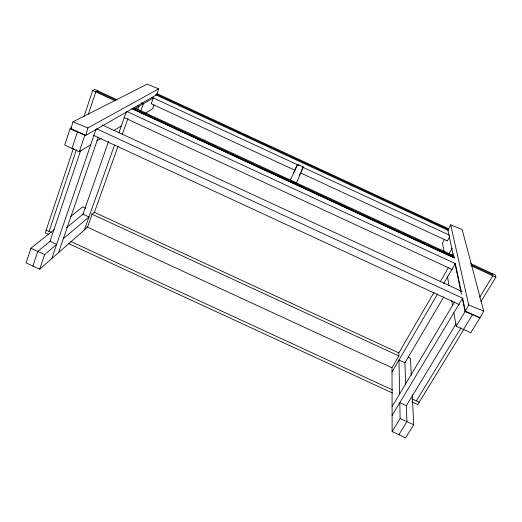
<?xml version="1.0" encoding="UTF-8"?>
<svg xmlns="http://www.w3.org/2000/svg" width="522" height="522" viewBox="0 0 522 522"><rect width="100%" height="100%" fill="white"/><g stroke="black" fill="none" stroke-linecap="round" stroke-linejoin="round"><path stroke-width="0.78" d="M72.936 121.815L70.901 129.273L85.817 135.368L156.861 94.665L158.688 88.844L147.197 84.159L72.936 121.815L87.911 127.929L158.688 88.844M85.817 135.368L87.911 127.929M54.255 229.589L30.902 248.244L26.1 262.912L39.711 269.182L87.507 227.174L92.12 214.248L94.41 212.304L398.743 352.846M71.658 127.459L70.216 128.21L64.708 145.031L79.272 151.765L90.737 144.738M32.906 266.05L37.767 251.408L50.308 241.086M71.99 148.398L77.569 131.609M73.426 148.32L45.29 232.819L48.99 234.528M83.97 116.674L92.707 90.43L94.854 89.49L117.176 99.832M49.061 231.468L76.447 149.716M88.329 114.24L95.82 91.872L97.947 90.926M39.711 269.182L44.638 254.573L56.657 244.368L50.034 241.314M79.272 151.765L84.916 135.015L70.216 128.21M49.923 241.64L80.597 150.741M51.802 258.56L96.009 129.312M58.484 252.694L98.338 137.09M82.724 214.953L108.537 141.482M84.355 229.967L114.501 145.129M118.846 132.901L126.252 112.054M94.221 212.865L118.089 146.101M122.207 134.591L127.968 118.474M137.436 110.181L138.819 106.351L137.462 105.725M140.659 111.297L143.426 103.689L141.436 102.769M151.236 103.702L153.351 97.947L135.407 108.322M153.977 104.994L152.594 108.746L145.149 113.372M296.405 183.189L303.275 167.04L297.56 164.391L293.305 173.558M297.56 164.391L290.245 180.338L291.615 180.971M299.217 175.418L300.222 173.258M301.018 171.875L303.275 167.04M462.27 298.219L465.109 311.66L480.044 317.767L483.718 311.099L462.159 229.53L450.656 224.845L447.935 230.228L453.605 257.111M465.109 311.66L468.717 304.972L450.656 224.845M444.444 239.598L442.473 243.056L444.072 251.845M447.38 240.936L449.657 236.955M448.848 254.077L452.111 248.42M452.059 255.8L453.246 253.757M434.036 292.379L398.834 352.892L398.893 355.926L392.002 367.742L392.139 431.616L405.633 437.841L413.731 424.764L412.269 394.776M440.176 281.828L448.365 267.753M392.015 371.951L437.599 293.964M443.759 283.426L455.334 263.623L461.141 291.022M404.935 362.751L443.785 296.829M392.094 406.527L454.61 301.951M392.1 415.466L462.623 298.186L465.363 311.138L456.215 326.185L463.438 329.519L472.697 314.427M406.246 405.907L456.143 323.673M392.139 431.616L400.12 418.487L399.806 402.651L406.377 405.685M416.308 400.909L460.933 327.907M479.64 297.318L492.814 275.773L492.083 273.508M398.886 434.728L406.925 421.626L406.364 405.326M463.927 329.291L417.711 404.635L411.786 401.901M480.977 301.507L495.9 277.202L495.15 274.931L470.642 263.577M63.286 238.763L88.975 216.95L82.998 214.19M66.601 227.67L83.52 213.733M70.666 216.473L82.659 206.895L85.601 208.252M97.04 140.868L101.196 138.317M113.679 130.663L121.306 125.985M468.717 304.972L483.718 311.099M68.245 243.409L392.537 393.02M30.902 248.244L44.638 254.573M400.12 418.487L413.731 424.764M151.439 103.8L294.852 170.257M300.77 172.997L447.145 240.825M134.187 107.708L453.631 255.695M292.979 181.604L295.72 182.876M96.89 91.396L116.112 100.302M133.117 108.178L454.74 257.17M471.007 264.7L492.448 274.637M92.707 90.43L115.042 100.772M132.046 108.648L454.368 257.959L131.981 108.648M471.373 265.842L495.9 277.202M126.82 111.467L455.719 263.806M123.858 117.457L452.32 269.561M102.214 124.934L462.068 291.511M96.557 128.771L462.988 298.356M93.484 135.335L459.216 304.567M465.363 311.138L479.979 317.8L470.7 332.782L463.484 329.447M408.302 357.289L410.488 358.301L411.316 375.318M91.37 213.909L398.86 355.906M404.902 362.803L398.965 360.063L399.63 393.914M86.802 226.855L391.931 367.71M46.184 230.137L51.365 232.525M70.535 241.373L392.616 389.973M411.78 398.815L419.186 402.234M156.854 93.516L448.985 228.936M156.685 94.332L448.515 229.602M155.51 94.684L448.339 230.411M151.922 97.288L299.276 165.578M302.238 166.955L449.455 235.181M454.936 263.434L461.441 294.264M447.511 277.012L449.057 285.671M451.719 300.639L452.567 305.363M453.833 312.802L456.215 326.185M404.883 362.124L405.659 384.714"/></g></svg>
